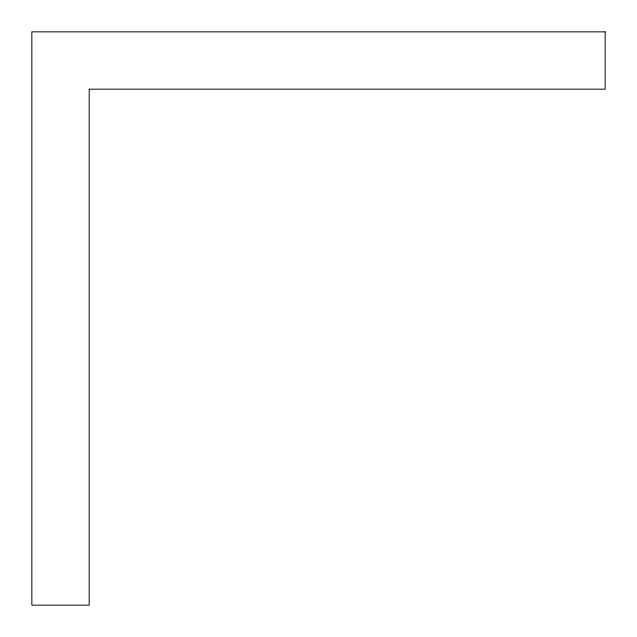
<?xml version="1.0" encoding="UTF-8"?>
<svg xmlns="http://www.w3.org/2000/svg" width="637" height="637" viewBox="0 0 637 637"><rect width="100%" height="100%" fill="white"/><g stroke="black" fill="none" stroke-linecap="round" stroke-linejoin="round"><path stroke-width="0.96" d="M605.15 31.85L31.85 31.85L31.85 605.15L89.18 605.15L89.18 89.18L605.15 89.18L605.15 31.85"/></g></svg>
